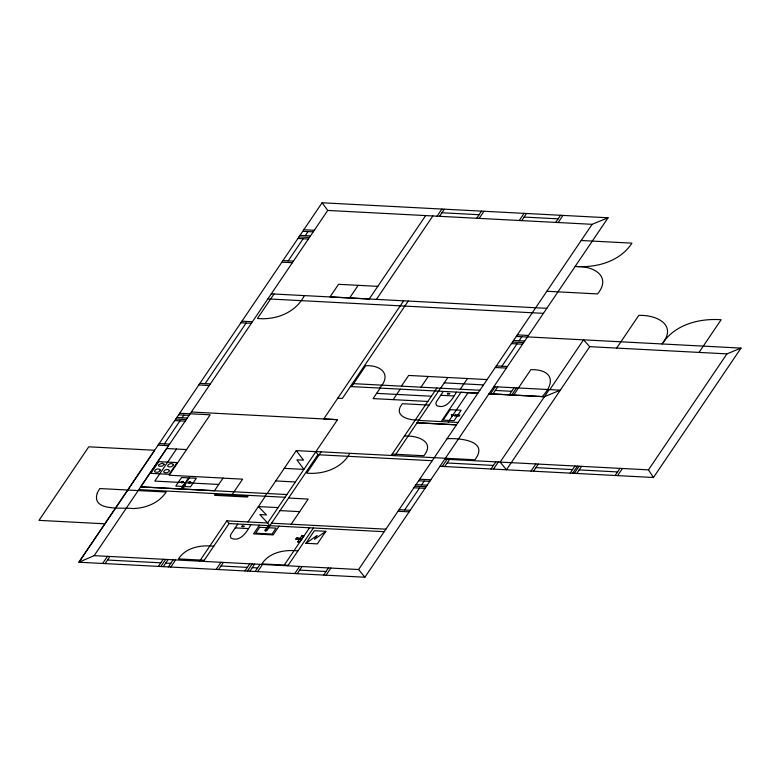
<?xml version="1.0" encoding="UTF-8"?>
<svg xmlns="http://www.w3.org/2000/svg" width="780" height="780" viewBox="0 0 780 780"><rect width="100%" height="100%" fill="white"/><g stroke="black" fill="none" stroke-linecap="round" stroke-linejoin="round"><path stroke-width="1.17" d="M662.103 343.96C677.771 324.597 656.292 314.681 638.771 315.403L616.668 348.085M104.91 523.819L154.635 450.265L88.764 446.813L39 520.358L104.91 523.819L78.897 562.224L364.894 577.229L608.078 217.776L322.081 202.771L78.897 562.224L94.175 555.643L358.595 569.517L364.894 577.229M164.395 443.849L179.936 420.878M182.062 417.739L183.836 415.116M205.12 383.653L246.139 323.027M288.19 260.861L303.147 238.768M305.273 235.628L308.002 231.592M94.175 555.643L327.717 210.444L592.137 224.318L608.078 217.776M286.874 494.54L140.702 486.876L166.696 448.519M274.014 294.002L257.459 318.474C275.818 320.278 295.688 312.712 304.346 295.601M176.495 449.036L154.801 481.104L218.722 484.458M102.658 563.462L107.484 556.345M105.115 563.599L109.931 556.471M158.408 566.387L163.225 559.27M160.855 566.524L165.682 559.396M232.196 494.491L242.619 479.164L223.002 478.14L214.49 490.708L140.702 486.876M163.312 566.65L168.129 559.523M349.654 297.901L358.166 285.334M168.353 566.914L173.179 559.786M170.81 567.041L175.627 559.923M425.665 215.582L369.232 299.003L330.037 296.878L338.549 284.3L377.783 286.357M376.418 299.383L432.861 215.963M199.582 561.181L226.873 520.835L267.637 522.98L269.86 525.7L317.879 454.72L432.208 460.717M203.502 561.385L229.096 523.556L384.189 531.697M437.053 216.187L441.88 209.059M439.51 216.314L444.327 209.186M237.754 524.121L231.016 534.144L230.353 536.075L230.958 538.063C240.181 542.714 247.182 531.463 250.828 524.803M265.024 496.216L266.867 493.496M248.02 521.957L265.356 496.236M267.209 493.506L296.273 450.625L315.89 451.659M216.138 569.419L220.964 562.302M218.595 569.546L223.411 562.429M403.669 300.807L323.729 418.957L337.526 419.679L267.637 522.99L259.847 514.585L266.516 514.937L258.404 506.6M408.242 301.051L342.361 398.424L337.789 398.18M351.585 386.597L365.703 365.723C381.001 364.845 392.203 374.624 379.577 388.06M259.438 525.154L253.529 533.881L273.146 534.914L279.055 526.178M476.697 218.264L481.514 211.136M321.155 451.854L306.755 473.148C323.242 474.601 341.513 468.585 349.81 453.356M479.144 218.39L483.97 211.273M244.949 570.931L249.766 563.813M247.397 571.058L252.223 563.94M249.853 571.194L254.67 564.067M255.235 571.477L260.052 564.35M380.182 388.128L373.103 398.59L427.83 401.456M257.683 571.603L262.499 564.476M291.184 524.209L308.188 499.073L288.571 498.04M401.398 386.149L408.642 375.443L487.11 379.558M393.139 399.643L400.218 389.181M298.964 539.107L299.344 538.541M299.578 539.136L297.541 542.158L299.53 542.266L304.015 535.636L302.026 535.529L299.969 538.571M283.91 565.597L309.504 527.777M519.246 220.496L524.072 213.369M287.84 565.812L313.423 527.982M521.703 220.623L526.519 213.505M305.906 543.28L314.418 530.702L325.855 531.307L317.353 543.875L305.906 543.28L317.099 535.49L314.515 539.321L325.855 531.307M294.791 573.544L299.608 566.426M421.015 387.182L428.259 376.467M297.238 573.68L302.055 566.553M391.248 455.53L436.907 388.031M394.846 455.715L440.505 388.226M440.632 388.206L447.876 377.5M555.711 222.407L560.527 215.29M443.264 391.511L436.537 401.544L435.864 403.465L436.469 405.454C445.692 410.114 452.692 398.863 456.339 392.203M558.158 222.534L562.984 215.416M323.593 575.055L328.409 567.938M326.04 575.192L330.866 568.064M460.258 389.22L467.493 378.524M441.168 421.6L460.98 392.311L477.886 393.198L350.415 386.539M448.266 421.97L468.019 392.759M358.595 569.517L592.137 224.318M404.625 509.993L419.465 488.065M421.59 484.916L424.183 481.084M501.901 366.22L516.984 343.912M519.119 340.762L521.83 336.755M490.464 393.88L495.281 386.763M442.289 466.421L447.106 459.293M492.911 394.007L497.728 386.89M444.736 466.547L449.553 459.42M509.272 394.865L514.088 387.748M511.719 395.002L516.545 387.875M513.63 395.099L530.829 369.671C551.752 369.194 556.306 381.683 542.188 396.601M491.039 468.975L495.856 461.857M493.486 469.102L498.313 461.984M549.188 389.59L500.146 462.082L506.444 469.784L589.729 346.671L726.941 353.876L741 348.104L653.455 477.497L439.94 466.294M549.841 389.62L583.518 339.836L589.729 346.671M531.053 471.081L535.87 463.954M533.51 471.208L538.327 464.081M570.16 473.128L574.977 466.001M572.608 473.255L577.424 466.128M574.314 473.343L579.13 466.226M576.761 473.479L581.587 466.352M615.147 475.488L619.973 468.361M699.036 352.404L721.139 319.732C699.826 318.211 676.084 324.139 663.146 342.41M617.604 475.615L622.42 468.497M444.766 459.176L648.463 469.862L726.941 353.876M544.372 396.708L489.002 393.783L544.372 396.708L560.303 390.166L493.808 386.685M575.143 266.458C596.203 268.018 619.846 261.768 631.927 243.155L581.197 240.493M441.919 212.755L479.105 214.705M524.111 217.064L558.119 218.849M303.829 229.739L314.291 230.295M302.767 231.309L313.228 231.865M300.037 235.355L310.498 235.901M298.974 236.925L309.436 237.471M297.911 238.495L308.373 239.041M282.965 260.588L293.426 261.144M281.902 262.158L292.363 262.714M546.848 291.262L597.577 293.923C611.705 276.705 594.214 266.165 577.463 266.584M271.284 293.865L546.819 308.324M267.881 298.896L543.416 313.346M517.335 334.893L528.45 335.468M241.976 321.175L252.437 321.731M527.485 336.901L741 348.104M516.272 336.463L527.387 337.048M240.913 322.754L251.374 323.3M513.562 340.47L524.677 341.055M512.489 342.049L523.614 342.625M511.426 343.619L522.551 344.204M496.343 365.927L507.458 366.502M495.271 367.497L506.395 368.082M444.259 382.844L483.493 384.901M495.319 390.448L511.68 391.306M352.394 383.604L479.875 390.253M440.719 395.284L453.794 395.967M199.885 383.38L210.346 383.926M376.642 393.364L431.369 396.23M198.822 384.95L209.284 385.505M429.088 405.103L402.382 403.699C392.243 416.12 409.441 420.8 419.075 419.913M418.723 420.42L458.075 422.487M417.163 422.721L456.514 424.788M417.095 422.819L456.446 424.885M191.353 412.015L337.526 419.679M179.673 413.264L210.151 414.804L169.182 475.254L223.031 478.081M178.61 414.833L189.072 415.389M176.826 417.466L187.288 418.012M175.763 419.035L186.225 419.581M174.701 420.605L185.162 421.151M404.362 436.147C416.042 435.055 435.874 441.119 423.832 455.754L392.213 454.096M447.086 438.721C459.098 437.95 489.684 440.476 474.923 459.781L315.939 451.581L317.879 454.72M159.159 443.576L169.621 444.122M158.096 445.146L168.558 445.702M447.145 462.988L493.447 465.416M535.918 467.639L572.569 469.57M579.169 469.911L617.555 471.929M166.657 448.519L186.634 449.563M284.212 468.37L303.888 469.404L296.897 459.81L303.566 460.161L296.254 450.655M419.689 479.222L430.804 479.798M418.626 480.792L429.741 481.377M416.032 484.624L427.148 485.209M414.97 486.203L426.085 486.788M413.907 487.773L425.022 488.348M275.71 480.938L295.327 481.972M138.859 489.596L285.031 497.269M399.067 509.701L410.183 510.286M398.005 511.27L409.12 511.856M258.365 506.571L278.041 507.604M280.069 510.608L299.686 511.641M271.567 523.185L385.885 529.181M235.199 527.885L248.274 528.577M301.538 536.25L303.547 536.328M301.957 538.678L297.502 537.859L295.825 539.458L296.244 538.219L297.453 537.849C293.68 540.462 300.339 538.707 301.577 539.243M297.999 541.486L299.988 541.593M213.759 546.234C200.986 544.801 185.962 547.326 178.474 558.899L204.272 560.255M297.921 550.904C284.875 549.451 269.539 552.065 261.885 563.882L288.21 565.256M107.523 560.04L160.816 562.828M165.721 563.092L170.771 563.355M221.003 565.987L247.357 567.372M252.262 567.625L257.644 567.908M299.647 570.112L326.001 571.496M226.873 520.835L229.096 523.556M322.081 202.771L327.717 210.444M648.463 469.862L653.455 477.497M169.387 470.623C168.782 472.66 165.555 473.499 163.888 472.231L163.683 471.676C164.307 469.628 167.524 468.79 169.192 470.057L169.387 470.623M173.355 464.753C172.751 466.801 169.523 467.63 167.856 466.372L167.651 465.806C168.275 463.759 171.493 462.93 173.16 464.188L173.355 464.753M160.232 470.145C159.627 472.183 156.4 473.021 154.732 471.754L154.537 471.188C155.161 469.151 158.369 468.312 160.036 469.579L160.232 470.145M164.209 464.276L162.406 466.079L159.296 466.294A2.964 1.57 -15.1 0 1 158.632 464.822L162.23 463.106L164.209 464.276M97.373 492.775C90.685 512.207 123.181 507.078 132.824 508.55C145.626 508.297 158.974 503.081 166.169 492.034L99.772 488.553L97.373 492.775M158.769 461.623L150.823 473.363L169.133 474.318L177.07 462.589L158.769 461.623M181.564 477.526L175.773 486.086L182.774 486.447L188.565 477.886L181.564 477.526M181.184 481.865L181.077 482.527L181.945 482.8L183.476 481.981L182.939 481.328L181.184 481.865M181.633 481.942C181.964 483.61 183.973 480.694 181.633 481.942M183.631 484.624L181.643 487.558L183.602 487.656L185.591 484.721L183.631 484.624M189.316 477.906L183.524 486.466L190.525 486.837L196.316 478.276L189.316 477.906M188.672 482.255L189.033 483.171L190.964 482.381L190.427 481.728L188.672 482.255M189.13 482.332C189.462 484 191.461 481.094 189.13 482.332M215.212 494.471L214.646 495.31L247.474 497.035L248.04 496.187L215.212 494.471M242.19 525.974L241.761 526.607L243.838 526.715L244.267 526.081L242.19 525.974M259.701 527.27L255.694 533.198L272.035 534.056L276.052 528.128L259.701 527.27M265.024 530.166L265.385 531.073L267.316 530.283L266.37 529.61L265.024 530.166M267.774 526.344L265.795 529.269L267.755 529.376L269.744 526.442L267.774 526.344M265.473 530.244C265.814 531.901 267.813 528.996 265.473 530.244M447.71 393.364L447.281 394.007L449.358 394.115L449.787 393.481L447.71 393.364M450.187 409.685L443.098 420.157L454.048 420.732L461.136 410.26L450.187 409.685M451.396 415.038L451.756 415.954L453.687 415.155L453.151 414.502L451.396 415.038M451.854 415.116C452.176 416.783 454.184 413.878 451.854 415.116M455.325 414.726L454.467 415.984L459.049 416.227L459.898 414.97L455.325 414.726"/></g></svg>
